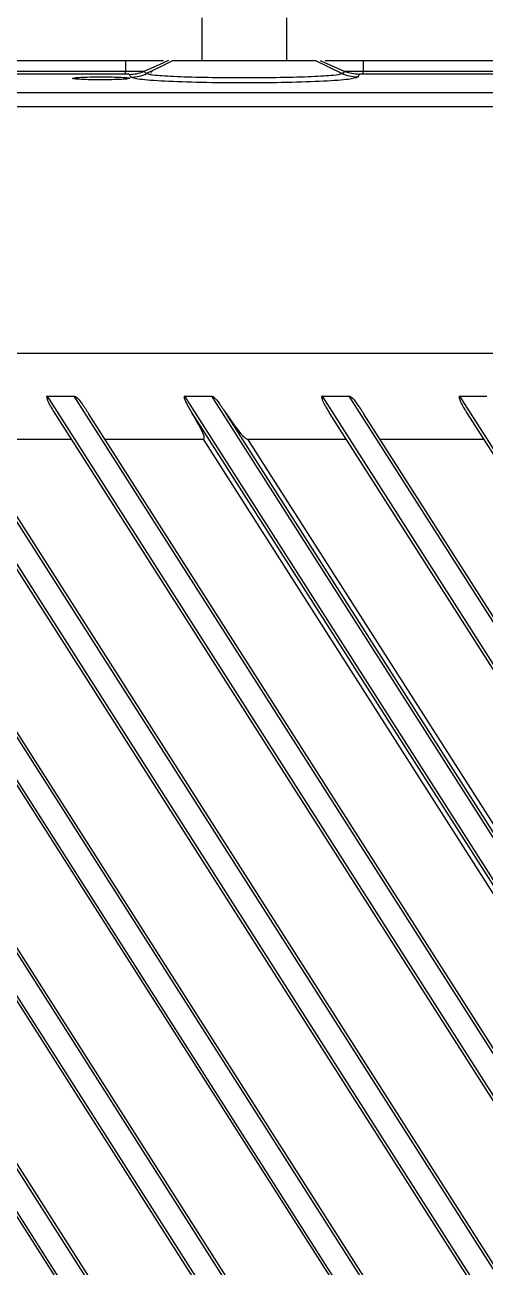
# Model space of a CAD drawing. Header units: millimetres. Extents: x 620 to 19791, y 2539 to 6969.
# Drawn here: x 17086.6 to 17118.8, y 5402.2 to 5489.1 of the extents above; entities that cross this region are included whole.
import ezdxf

# ---------------------------------------------------------------- set-up
doc = ezdxf.new("R2010")
doc.units = ezdxf.units.MM

# ---------------------------------------------------------------- blocks, each defined once
blk = doc.blocks.new('tugj')
at = {"color": 7, "linetype": 'Continuous', "lineweight": 25}
for p, q in [((12377.568, 5159.616), (12377.568, 5156.616)), ((12383.518, 5156.616), (12383.518, 5159.616)), ((12328.684, 5156.616), (12372.25, 5156.616)), ((12372.25, 5156.616), (12372.25, 5155.89)), ((12385.524, 5156.616), (12387.368, 5155.711)), ((12385.847, 5156.616), (12387.568, 5155.861)), ((12388.836, 5156.616), (12388.836, 5155.89)), ((12388.836, 5156.616), (12432.402, 5156.616)), ((12328.684, 5155.89), (12372.25, 5155.89)), ((12372.25, 5155.666), (12328.684, 5155.666)), ((12372.25, 5155.666), (12372.25, 5155.89)), ((12372.621, 5155.456), (12372.516, 5155.651)), ((12374, 5155.703), (12373.992, 5155.634)), ((12374.125, 5155.911), (12374.008, 5155.776)), ((12387.368, 5155.711), (12387.568, 5155.861)), ((12388.569, 5155.651), (12388.464, 5155.456)), ((12388.836, 5155.666), (12388.836, 5155.89)), ((12388.836, 5155.89), (12432.402, 5155.89)), ((12432.412, 5155.666), (12388.836, 5155.666)), ((12329.138, 5154.379), (12431.947, 5154.379)), ((12429.956, 5153.38), (12331.129, 5153.38)), ((12352.78, 5136.161), (12426.711, 5136.161)), ((12357.168, 5133.159), (12452.334, 4983.776)), ((12452.333, 4986.753), (12359.063, 5133.16)), ((12366.768, 5133.161), (12368.666, 5133.161)), ((12366.768, 5133.161), (12452.333, 4998.851)), ((12452.333, 5001.829), (12368.666, 5133.161)), ((12376.373, 5133.161), (12378.27, 5133.161)), ((12376.373, 5133.161), (12452.333, 5013.926)), ((12452.333, 5016.904), (12378.27, 5133.161)), ((12385.977, 5133.161), (12387.874, 5133.161)), ((12385.977, 5133.161), (12452.333, 5029.002)), ((12452.333, 5031.98), (12387.874, 5133.161)), ((12395.581, 5133.161), (12397.478, 5133.161)), ((12395.581, 5133.161), (12452.333, 5044.077)), ((12452.333, 4968.7), (12348.169, 5132.206)), ((12349.824, 5132.585), (12452.333, 4971.678)), ((12452.502, 4971.785), (12350.88, 5131.3)), ((12357.692, 5131.96), (12452.165, 4983.668)), ((12452.502, 4986.861), (12360.063, 5131.961)), ((12367.296, 5131.961), (12452.165, 4998.743)), ((12452.502, 5001.936), (12369.667, 5131.961)), ((12376.9, 5131.961), (12452.165, 5013.819)), ((12452.502, 5017.012), (12379.271, 5131.961)), ((12386.504, 5131.961), (12452.165, 5028.894)), ((12452.502, 5032.087), (12388.875, 5131.961)), ((12396.108, 5131.961), (12452.165, 5043.97)), ((12348.843, 5130.775), (12452.165, 4968.593)), ((12361.21, 5130.161), (12368.443, 5130.161)), ((12370.814, 5130.161), (12377.691, 5130.161)), ((12451.911, 5013.658), (12377.691, 5130.161)), ((12380.774, 5130.161), (12387.651, 5130.161)), ((12380.774, 5130.161), (12452.755, 5017.173)), ((12390.022, 5130.161), (12397.255, 5130.161)), ((12452.333, 4953.625), (12341.169, 5128.118)), ((12452.333, 4956.603), (12342.775, 5128.574)), ((12452.502, 4956.71), (12343.411, 5127.949)), ((12341.95, 5126.52), (12452.165, 4953.517)), ((12452.333, 4941.527), (12337.58, 5121.653)), ((12452.333, 4938.549), (12337.236, 5119.216)), ((12452.502, 4941.635), (12338.946, 5119.882)), ((12338.646, 5116.63), (12452.165, 4938.442))]:
    blk.add_line(p, q, dxfattribs=at)
at = {"color": 7, "linetype": 'Continuous', "lineweight": 25, "flags": 128}
for points in [[(12375.238, 5156.616), (12374.378, 5156.238), (12373.517, 5155.861)], [(12375.562, 5156.615), (12374.64, 5156.163), (12373.717, 5155.711)]]:
    blk.add_lwpolyline(points, dxfattribs=at)
at = {"color": 7, "linetype": 'Continuous', "lineweight": 25}
for points, knots in [([(12372.25, 5156.616), (12372.618, 5156.616), (12373.36, 5156.616), (12374.326, 5156.616), (12374.708, 5156.616), (12374.888, 5156.616)], [0, 0, 0, 0, 0.340802, 0.687643, 1, 1, 1, 1]), ([(12375.562, 5156.616), (12375.684, 5156.616), (12375.928, 5156.616), (12377.107, 5156.616), (12378.698, 5156.616), (12380.543, 5156.616), (12382.388, 5156.616), (12383.978, 5156.616), (12385.157, 5156.616), (12385.401, 5156.616), (12385.524, 5156.616)], [0, 0, 0, 0, 0.126065, 0.251365, 0.375841, 0.499999, 0.624158, 0.748633, 0.873935, 1, 1, 1, 1]), ([(12386.197, 5156.616), (12386.385, 5156.616), (12386.777, 5156.616), (12387.746, 5156.616), (12388.478, 5156.616), (12388.836, 5156.616)], [0, 0, 0, 0, 0.321416, 0.668158, 1, 1, 1, 1]), ([(12372.25, 5155.89), (12372.409, 5155.89), (12372.727, 5155.889), (12373.137, 5155.883), (12373.432, 5155.873), (12373.489, 5155.865), (12373.517, 5155.861)], [0, 0, 0, 0, 0.249939, 0.499645, 0.749524, 1, 1, 1, 1]), ([(12372.516, 5155.651), (12372.512, 5155.653), (12372.505, 5155.657), (12372.46, 5155.66), (12372.406, 5155.663), (12372.357, 5155.665), (12372.304, 5155.666), (12372.268, 5155.666), (12372.25, 5155.666)], [0, 0, 0, 0, 0.22098, 0.472539, 0.605074, 0.742605, 0.872551, 1, 1, 1, 1]), ([(12372.516, 5155.654), (12372.676, 5155.664), (12373.02, 5155.684), (12373.344, 5155.8), (12373.517, 5155.861)], [0, 0, 0, 0, 0.466595, 1, 1, 1, 1]), ([(12372.621, 5155.456), (12372.811, 5155.467), (12373.191, 5155.49), (12373.542, 5155.637), (12373.717, 5155.711)], [0, 0, 0, 0, 0.499989, 1, 1, 1, 1]), ([(12373.517, 5155.861), (12373.549, 5155.836), (12373.613, 5155.786), (12373.683, 5155.736), (12373.717, 5155.711)], [0, 0, 0, 0, 0.499517, 1, 1, 1, 1]), ([(12373.717, 5155.711), (12373.861, 5155.673), (12374.148, 5155.599), (12375.753, 5155.505), (12377.96, 5155.444), (12380.543, 5155.422), (12383.126, 5155.444), (12385.332, 5155.505), (12386.937, 5155.599), (12387.224, 5155.673), (12387.368, 5155.711)], [0, 0, 0, 0, 0.125541, 0.25062, 0.375387, 0.499999, 0.624612, 0.74938, 0.874458, 1, 1, 1, 1]), ([(12388.464, 5155.456), (12388.274, 5155.467), (12387.894, 5155.49), (12387.543, 5155.637), (12387.368, 5155.711)], [0, 0, 0, 0, 0.500701, 1, 1, 1, 1]), ([(12387.568, 5155.861), (12387.597, 5155.865), (12387.654, 5155.873), (12387.948, 5155.883), (12388.358, 5155.889), (12388.676, 5155.89), (12388.836, 5155.89)], [0, 0, 0, 0, 0.250478, 0.500357, 0.750056, 1, 1, 1, 1]), ([(12388.569, 5155.651), (12388.397, 5155.66), (12388.052, 5155.678), (12387.729, 5155.8), (12387.568, 5155.861)], [0, 0, 0, 0, 0.499954, 1, 1, 1, 1]), ([(12388.836, 5155.666), (12388.802, 5155.666), (12388.733, 5155.665), (12388.646, 5155.662), (12388.594, 5155.658), (12388.571, 5155.654), (12388.57, 5155.652), (12388.569, 5155.651)], [0, 0, 0, 0, 0.2394126, 0.4809186, 0.7269323, 0.8617778, 1, 1, 1, 1]), ([(12368.543, 5155.377), (12368.573, 5155.391), (12368.633, 5155.418), (12369.094, 5155.453), (12369.751, 5155.476), (12370.534, 5155.485), (12371.319, 5155.477), (12371.988, 5155.453), (12372.359, 5155.424), (12372.521, 5155.398), (12372.535, 5155.384), (12372.543, 5155.377)], [0, 0, 0, 0, 0.12544, 0.249829, 0.373602, 0.498411, 0.623139, 0.74756, 0.873244, 0.936089, 1, 1, 1, 1]), ([(12372.543, 5155.377), (12372.512, 5155.363), (12372.452, 5155.336), (12371.991, 5155.301), (12371.334, 5155.278), (12370.551, 5155.269), (12369.767, 5155.277), (12369.097, 5155.301), (12368.726, 5155.33), (12368.564, 5155.356), (12368.55, 5155.37), (12368.543, 5155.377)], [0, 0, 0, 0, 0.125441, 0.24983, 0.373602, 0.498412, 0.62314, 0.747561, 0.873243, 0.936089, 1, 1, 1, 1]), ([(12388.464, 5155.456), (12388.318, 5155.404), (12388.021, 5155.299), (12386.184, 5155.166), (12383.586, 5155.078), (12380.521, 5155.047), (12377.462, 5155.078), (12374.875, 5155.168), (12373.058, 5155.3), (12372.766, 5155.404), (12372.621, 5155.456)], [0, 0, 0, 0, 0.1229406, 0.248463, 0.3753369, 0.5007743, 0.6265006, 0.7530148, 0.8780916, 1, 1, 1, 1]), ([(12366.768, 5133.161), (12366.76, 5133.156), (12366.749, 5133.15), (12366.738, 5133.137), (12366.732, 5133.124), (12366.729, 5133.064), (12366.769, 5132.945), (12366.929, 5132.551), (12367.13, 5132.227), (12367.296, 5131.961)], [0, 0, 0, 0, 0.019696, 0.028163, 0.036209, 0.051522, 0.16048, 0.308579, 1, 1, 1, 1]), ([(12368.666, 5133.161), (12368.681, 5133.159), (12368.712, 5133.156), (12368.933, 5133.015), (12369.231, 5132.586), (12369.513, 5132.181), (12369.667, 5131.961)], [0, 0, 0, 0, 0.028461, 0.059006, 0.486057, 1, 1, 1, 1]), ([(12376.373, 5133.161), (12376.365, 5133.156), (12376.353, 5133.15), (12376.343, 5133.137), (12376.336, 5133.124), (12376.334, 5133.064), (12376.373, 5132.945), (12376.533, 5132.551), (12376.734, 5132.227), (12376.9, 5131.961)], [0, 0, 0, 0, 0.019678, 0.028145, 0.0362, 0.051514, 0.160476, 0.308567, 1, 1, 1, 1]), ([(12378.27, 5133.161), (12378.285, 5133.159), (12378.317, 5133.156), (12378.537, 5133.015), (12378.835, 5132.586), (12379.117, 5132.181), (12379.271, 5131.961)], [0, 0, 0, 0, 0.028479, 0.059007, 0.48607, 1, 1, 1, 1]), ([(12385.977, 5133.161), (12385.969, 5133.156), (12385.957, 5133.15), (12385.947, 5133.137), (12385.94, 5133.124), (12385.938, 5133.064), (12385.977, 5132.945), (12386.137, 5132.551), (12386.338, 5132.227), (12386.504, 5131.961)], [0, 0, 0, 0, 0.019696, 0.028163, 0.036209, 0.051522, 0.16048, 0.308579, 1, 1, 1, 1]), ([(12387.874, 5133.161), (12387.889, 5133.159), (12387.921, 5133.156), (12388.141, 5133.015), (12388.439, 5132.586), (12388.721, 5132.181), (12388.875, 5131.961)], [0, 0, 0, 0, 0.028461, 0.059006, 0.486057, 1, 1, 1, 1]), ([(12395.581, 5133.161), (12395.573, 5133.156), (12395.561, 5133.15), (12395.551, 5133.137), (12395.544, 5133.124), (12395.542, 5133.064), (12395.581, 5132.945), (12395.741, 5132.551), (12395.942, 5132.227), (12396.108, 5131.961)], [0, 0, 0, 0, 0.019678, 0.028145, 0.0362, 0.051514, 0.160476, 0.308567, 1, 1, 1, 1]), ([(12377.691, 5130.161), (12377.695, 5130.161), (12377.704, 5130.161), (12377.715, 5130.165), (12377.725, 5130.172), (12377.736, 5130.186), (12377.744, 5130.212), (12377.75, 5130.4), (12377.456, 5131.012), (12377.137, 5131.557), (12376.9, 5131.961)], [0, 0, 0, 0, 0.006371, 0.012183, 0.017821, 0.023738, 0.037754, 0.056227, 0.300884, 1, 1, 1, 1]), ([(12379.271, 5131.961), (12379.541, 5131.56), (12379.927, 5130.989), (12380.413, 5130.409), (12380.634, 5130.22), (12380.721, 5130.169), (12380.758, 5130.163), (12380.774, 5130.161)], [0, 0, 0, 0, 0.612481, 0.875281, 0.953429, 0.980186, 1, 1, 1, 1])]:
    blk.add_open_spline(points, degree=3, knots=knots, dxfattribs=at)
blk = doc.blocks.new('*U204')
blk.add_blockref('tugj', (-12530.543, -4991.113))
blk = doc.blocks.new('*U205')
at = {"color": 0, "linetype": 'ByBlock', "lineweight": -2, "transparency": 16777216}
blk.add_blockref('*U204', (0, 1350), dxfattribs=at)

msp = doc.modelspace()

# ---------------------------------------------------------------- block references
msp.add_blockref('*U205', (17251.96016, 3971.06063))

doc.saveas('drawing.dxf')
